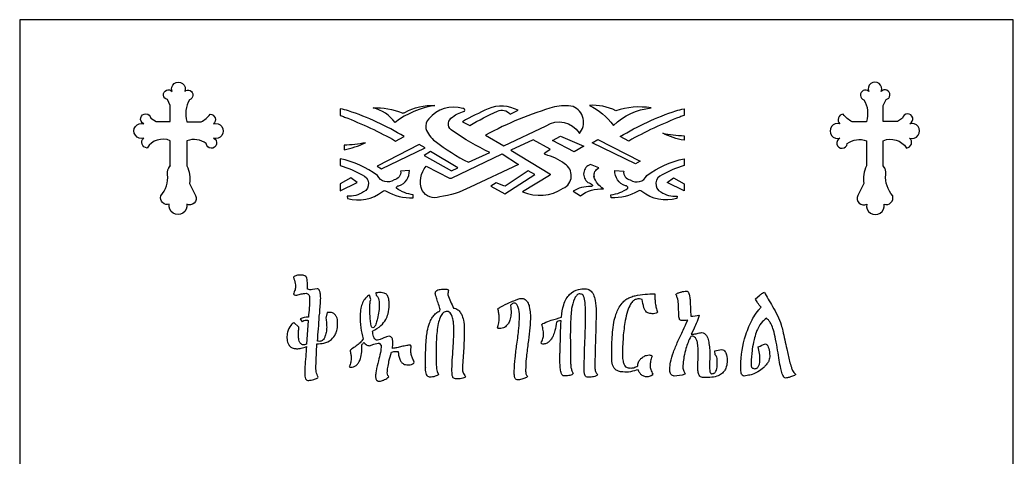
# Model space of a CAD drawing. Header units: millimetres. Extents: x -300 to 300, y -800 to 800.
# Drawn here: x -300 to 300, y 536 to 800 of the extents above; entities that cross this region are included whole.
import ezdxf

# ---------------------------------------------------------------- set-up
doc = ezdxf.new("R2010")
doc.units = ezdxf.units.MM
doc.layers.add('Default', color=70, linetype='Continuous')

msp = doc.modelspace()

# ---------------------------------------------------------------- linework, layer by layer
at = {"layer": 'Default'}
for points in [[(-300, -800), (300, -800), (300, 800), (-300, 800)], [(40.64, 723.8), (34.87, 720.46), (21.76, 727.16), (26.66, 729.87)], [(74.61, 714.71), (71.81, 713.08), (45.62, 725.81), (49.09, 727.74)], [(-84.26, 711.76), (-81.47, 710.13), (-55.27, 722.87), (-58.74, 724.8)], [(-55.8, 718.18), (-39.27, 708.91), (-35.52, 710.83), (-51.85, 720.59)], [(-106.44, 701.17), (-106.44, 696.84), (-96.2, 701.93), (-100.14, 704.66)], [(101.2, 701.17), (101.2, 696.84), (90.96, 701.93), (94.9, 704.66)]]:
    msp.add_lwpolyline(points, close=True, dxfattribs=at)
for points in [[(-209.14, 711.9), (-209.14, 727.11, 0.365586), (-223.2, 722.7, -0.669678), (-225.16, 728.68, -1.366471), (-225.17, 737.36, -1.705425), (-220.86, 740.68), (-217.75, 738.66), (-209.14, 738.66), (-209.14, 748.4), (-210.91, 751.92, -1.381163), (-208.01, 756.8, -1.504179), (-200.42, 756.79, -1.271399), (-197.56, 751.84, 0.206514), (-199.04, 738.66), (-199.08, 738.58), (-190.47, 738.58, 0.123228), (-185.08, 743.07, -0.677806), (-183.05, 737.28, -1.362826), (-183.06, 728.61, -1.74445), (-187.43, 725.34, 0.260182), (-199.08, 727.04), (-199.08, 711.9, -0.148572), (-197.49, 701.24), (-193.82, 694.01, -0.714486), (-199.23, 688.85, -1.199378), (-209.74, 688.76, -0.587864), (-214.93, 693.81, 0.206048), (-210.73, 706.67, -0.22721), (-209.14, 711.9, 0.065039), (-210.19, 710.34)], [(221.48, 711.9), (221.48, 727.11, -0.365586), (235.54, 722.7, 0.669678), (237.49, 728.68, 1.366471), (237.5, 737.36, 1.705425), (233.19, 740.68), (230.09, 738.66), (221.48, 738.66), (221.48, 748.4), (223.25, 751.92, 1.381163), (220.34, 756.8, 1.504179), (212.75, 756.79, 1.271399), (209.9, 751.84, -0.206514), (211.38, 738.66), (211.41, 738.58), (202.8, 738.58, -0.123228), (197.41, 743.07, 0.677806), (195.39, 737.28, 1.362826), (195.4, 728.61, 1.74445), (199.77, 725.34, -0.260182), (211.41, 727.04), (211.41, 711.9, 0.148572), (209.82, 701.24), (206.15, 694.01, 0.714486), (211.56, 688.85, 1.199378), (222.08, 688.76, 0.587864), (227.26, 693.81, -0.206048), (223.07, 706.67, 0.22721), (221.48, 711.9, -0.065039), (222.52, 710.34)]]:
    msp.add_lwpolyline(points, format="xyb", dxfattribs=at)
for points in [[(-106.44, 746.25), (-106.44, 742.21, -0.030108), (-103.91, 741.4, -0.034815), (-73, 726.92), (-67.94, 729.54, 0.061459), (-101.58, 745.11, 0.042432)], [(-86.5, 746.9, -0.118121), (-69.16, 743.91, 0.25512), (-67.44, 744.17, -0.138874), (-49.28, 748.36, 0.123493), (-73.3, 738.16, 0.165876)], [(-86.5, 746.9, -0.118121), (-69.16, 743.91, 0.25512), (-67.44, 744.17, -0.138874), (-49.28, 748.36, 0.123493), (-73.3, 738.16, 0.165876)], [(-54.8, 734.5, 0.152391), (-49.1, 726.74, 0.051165), (-28.92, 714.09), (-16.11, 720.06, -0.045133), (-38.56, 733.06, -0.551774), (-39.59, 740.63, -0.111091), (-31.4, 744.91, 0.623545), (-32.45, 746.63, 0.290629), (-53, 740.28, 0.223919)], [(-32.69, 738.57), (-28.1, 736.27, -0.032913), (-11.57, 744.96, -0.34378), (-3.79, 743.15), (1.05, 745.45, 0.215672), (-17.15, 746.43, 0.015164)], [(-18.67, 730.52), (-7.72, 723.92), (17.83, 736.12, -0.408034), (37.89, 731.87, 0.007031), (37.99, 731.37, 0.503473), (34.18, 747.76, 0.096559), (22.92, 747.51, 0.052221)], [(81.27, 746.9, 0.118121), (59.97, 745.19, -0.25512), (59.97, 745.19, 0.138874), (44.04, 748.36, -0.123493), (58.5, 736.36, -0.165876)], [(101.2, 746.25), (101.2, 742.21, 0.030108), (98.67, 741.4, 0.034815), (67.76, 726.92), (62.7, 729.54, -0.061459), (96.34, 745.11, -0.042432)], [(3.65, 696.34, 0.254283), (28.2, 698.37, 0.605119), (29.04, 713.11, 0.10274), (17.46, 718.7, -0.732514), (17.2, 719.71), (20.42, 722.01), (10.01, 727.65), (-3.38, 721.34), (20.04, 707.03, -0.615846), (19.98, 706.08)], [(101.2, 730.12), (101.2, 727.34, -0.067276), (88.3, 731.56, 0.039034)], [(-104.15, 724.4), (-104.15, 721.63, 0.067276), (-91.25, 725.85, -0.039034)], [(-106.44, 716.25), (-106.44, 712.05, -0.06387), (-93.29, 706.46, -0.664962), (-92.41, 696.16, -0.160764), (-102.26, 693.68), (-102.12, 692.23, 0.24547), (-80.95, 696.51, -0.387452), (-78.68, 696.56, 0.135157), (-62.49, 692.61), (-62.32, 694.37, -0.108398), (-72.58, 698.37, -0.449549), (-70.98, 699.91, 0.334431), (-64.69, 709.21), (-69.98, 708.82, -0.389071), (-73.96, 703.41, -0.45766), (-84, 706.08, 0.105271)], [(-54.57, 711.75), (-40.55, 704.57, 0.223071), (-39.19, 704.57), (-8.62, 719.11), (1.21, 712.78), (-28.07, 699.05, -0.08741), (-46.4, 693.2, -0.366798), (-56.93, 697.05, -0.278179)], [(101.2, 716.25), (101.2, 712.05, 0.06387), (88.06, 706.46, 0.664962), (87.17, 696.16, 0.160764), (97.03, 693.68), (96.89, 692.23, -0.24547), (75.72, 696.51, 0.387452), (73.45, 696.56, -0.135157), (57.25, 692.61), (57.08, 694.37, 0.108398), (67.35, 698.37, 0.449549), (65.75, 699.91, -0.334431), (59.45, 709.21), (64.74, 708.82, 0.389071), (68.72, 703.41, 0.45766), (78.77, 706.08, -0.105271)], [(-12.23, 701.78), (-15.5, 699.76), (-7.08, 695.08), (11.17, 706.78), (7.14, 708.96), (-6.21, 699.99, -0.241363), (-7.63, 699.87)], [(52.61, 698.07, -0.181446), (46.72, 705.43, -0.085492), (46.96, 705.36, -0.376997), (49.82, 710.65), (44.66, 712.77, 0.61234), (43.19, 701.98, -0.115167), (45.93, 700.3, -0.477134), (44.81, 699.4, 0.158975), (34.16, 696.59), (38.56, 693.84, -0.177271)], [(-129.54, 617.81, -0.003733), (-129.54, 617.81, -0.066327), (-128.49, 618.56, -0.051957), (-126.7, 618.8, -0.107654), (-126.7, 618.8, -0.02682), (-125.81, 618.71), (-126.86, 604.39, -0.084058), (-128.09, 603.97, -0.057015), (-128.75, 603.93, -0.10158), (-129.66, 604.2, -0.074824), (-130.44, 604.77, -0.044632), (-130.85, 605.36, -0.044626), (-131.24, 606.21, -0.052666), (-131.55, 607.57, -0.037306), (-131.7, 609.81, -0.021228), (-131.63, 611.91, -0.014865), (-131.41, 614.52), (-134.47, 617.51, 0.050387), (-136.31, 615.7, 0.111866), (-138.3, 611.59, 0.067611), (-138.64, 608.09, 0.083491), (-138.01, 604.81, 0.032673), (-137.62, 604.04, 0.105566), (-136.28, 602.59, 0.062976), (-134.82, 601.9, 0.06444), (-132.83, 601.6, 0.063693), (-130.05, 601.9, 0.036942), (-126.88, 602.92, 0.00437), (-127.78, 590.7, 0.009666), (-127.94, 587.43, 0.038982), (-127.87, 584.93, 0.082205), (-127.44, 583.37, 0.134352), (-126.66, 582.66, 0.094359), (-125.54, 582.45, 0.06644), (-122.45, 583.03, 0.056887), (-120.41, 583.83, 0.111151), (-119.79, 584.35, -0.053571), (-120.94, 587.63, -0.074245), (-121.15, 589.41), (-120.56, 604.54, 0.053762), (-116.45, 604.99, 0.115379), (-111.84, 607.16, 0.113531), (-109.27, 610.57, 0.052891), (-108.39, 613.37, 0.051473), (-108.05, 617.52, 0.098678), (-108.71, 620.8, 0.028769), (-109.06, 621.43, 0.108805), (-110.44, 622.81, 0.055535), (-111.84, 623.41, 0.039197), (-114.42, 623.46), (-115.17, 620.03, -0.005556), (-115.17, 620.03, -0.050272), (-114.77, 617.03, -0.007496), (-114.72, 616.32, -0.017057), (-114.67, 614.56, -0.050542), (-115, 611.3, -0.04672), (-115.73, 608.87, -0.013187), (-115.87, 608.54, -0.064651), (-116.65, 607.21, -0.048846), (-117.2, 606.65, -0.071279), (-117.9, 606.21, -0.110685), (-118.88, 606.01, -0.023773), (-120.25, 606.15, 0.005986), (-119.12, 621.14, -0.008993), (-119.12, 621.14), (-118.88, 623.11, 0.017552), (-118.88, 623.11, 0.002127), (-118.54, 627.62, 0.012296), (-118.29, 632.14, 0.036048), (-118.54, 635.2, 0.083249), (-119.19, 637.04, 0.110191), (-119.61, 637.54, 0.172712), (-120.38, 637.81), (-123.22, 637.23, -0.171667), (-126.2, 637.59, 0.01575), (-126.4, 642.55, 0.053245), (-126.66, 644.17, 0.110341), (-127.33, 645.16, 0.092249), (-128.41, 645.75, 0.076252), (-130.4, 646.02, 0.056035), (-132.84, 645.77, 0.118492), (-134.76, 644.83, -0.015421), (-133.65, 640.92, -0.045879), (-133.42, 639.53, -0.062537), (-133.8, 637.13, -0.029686), (-134.76, 634.54, 0.116976), (-133.49, 633.99, 0.0667), (-132.67, 633.99, 0.096223), (-130.1, 634.69, 0.057868), (-127.06, 635.17, -0.076703), (-125.37, 634.11, -0.079582), (-125.01, 632.04, -0.033727), (-125.73, 620.6, 0.087545), (-130.61, 619.69)], [(-36.09, 583.38, -0.083111), (-37.52, 583.61, -0.132513), (-38.25, 584.12, -0.047093), (-38.54, 584.53, -0.072435), (-38.91, 586.55, -0.021187), (-38.97, 589.55, -0.010586), (-38.78, 594.62, -0.004893), (-38.3, 601.99, 0.004024), (-37.96, 607.37, 0.011002), (-37.81, 612.46, 0.022681), (-37.97, 616.56, 0.022034), (-38.28, 618.9, 0.065102), (-39.06, 621.62, 0.03415), (-39.59, 622.62, 0.094432), (-40.62, 623.67, 0.156642), (-41.97, 624.08, 0.09215), (-43.16, 623.89, 0.122533), (-44.76, 622.76, 0.083542), (-46.16, 620.4, 0.045504), (-47.27, 616.74, 0.025488), (-48.01, 611.96, 0.026166), (-48.54, 602.03, 0.000871), (-48.54, 593.59, 0.01742), (-48.42, 590.91, 0.070777), (-47.83, 587.87), (-47.06, 586.04, -0.072968), (-49.06, 584.96, -0.089842), (-52.49, 584.43, -0.162233), (-53.5, 584.81, -0.08952), (-54.04, 585.45, -0.088589), (-54.62, 586.87, -0.052924), (-54.95, 590.37), (-54.95, 590.17, 0.013343), (-54.96, 591.04, -0.011104), (-54.95, 593.6, -0.01109), (-54.76, 602.91, -0.012221), (-54.41, 608.13, -0.020141), (-53.87, 612.1, -0.042246), (-52.53, 617.07, -0.04459), (-51.13, 620, -0.047144), (-49.57, 622.1, -0.073194), (-47.53, 623.79, -0.044903), (-46.34, 624.36), (-46.2, 625.3, 0.051515), (-46.46, 626.58, 0.01545), (-47.63, 630.17, -0.010862), (-48.57, 633.03), (-48.85, 633.99, -0.039495), (-49.04, 635.08, -0.107377), (-48.87, 635.89, -0.091662), (-48.53, 636.35, -0.110289), (-47.47, 637.03, -0.055292), (-46.08, 637.4, -0.035524), (-44.51, 637.55, -0.010971), (-42.59, 637.59, -0.179829), (-41.47, 637.26, -0.045097), (-41.16, 636.98, 0.035816), (-41.42, 634.11, 0.02063), (-39.82, 630, 0.005902), (-38.08, 626.05, -0.153776), (-35.43, 625.12, -0.055025), (-34.62, 624.38, -0.069981), (-33.27, 622.35, -0.060631), (-32.04, 618.81, -0.052221), (-31.53, 613.71, -0.01654), (-31.91, 602.39), (-32.63, 591.24, 0.058164), (-32.57, 588.26, 0.075995), (-31.65, 586.08, -0.045079), (-30.87, 584.67, -0.085038), (-31.72, 584.05, -0.052403), (-33.3, 583.59, -0.039735)], [(26.26, 598.83), (26.43, 598.83, -0.00555), (26.56, 610.23, -0.010819), (26.95, 618.41, 0.056711), (25.15, 618.13, 0.070267), (24.12, 617.6, -0.05639), (23.24, 612.63, -0.050009), (22.09, 609.27, -0.037745), (21.07, 607.45, -0.05157), (19.81, 605.97, -0.090771), (17.99, 604.75, -0.11407), (15.93, 604.39, -0.178847), (14.85, 604.99, 0.03261), (15.96, 607.7, 0.0689), (16.41, 610.34, 0.048313), (16, 613.39, 0.014816), (15.29, 616.29, -0.050367), (16.69, 617.07, -0.024541), (21.01, 618.73, -0.002854), (27.25, 620.7, -0.063333), (28.51, 628.16, -0.056597), (30.08, 631.79, -0.065019), (32.08, 634.36, -0.136994), (37.51, 637.33, -0.060488), (41.41, 637.76, -0.163398), (44.46, 636.8, -0.064695), (45.56, 635.73, -0.061132), (46.43, 634.29, -0.057637), (47.55, 630.77, -0.043529), (48.09, 624.03, -0.007308), (47.71, 607.43, 0.007315), (47.34, 590.9, 0.061127), (47.61, 588.42, 0.109465), (48.47, 586.62, -0.025591), (48.94, 585.92, -0.080364), (48.07, 585.21, -0.064029), (46.51, 584.66, -0.036554), (45.12, 584.45, -0.023007), (43.31, 584.38, -0.106322), (42.14, 584.69, -0.131898), (41.4, 585.48, -0.033806), (41.23, 585.85, -0.05779), (40.94, 587.83, -0.014865), (40.88, 589.86, -0.00891), (41.32, 606.07, 0.008868), (41.76, 622.24, 0.016818), (41.62, 626.95, 0.01499), (41.38, 629.56, 0.056515), (40.54, 633.37, 0.03116), (39.79, 634.22, 0.072171), (39.79, 634.22, 0.081502), (39.79, 634.22, 0.159472), (37.78, 634.63, 0.146095), (36.16, 633.55, 0.100327), (36.16, 633.55, 0.052851), (34.98, 631.64, 0.032584), (33.29, 625.84, 0.018769), (32.66, 616.98, 0.009303), (32.51, 608.08, 0.004886), (32.61, 602.91, -0.003349), (32.67, 599.76), (32.67, 594.7, 0.004818), (32.73, 592.11, 0.021852), (32.89, 590.3, 0.049745), (33.48, 588.33, 0.02134), (34.27, 586.57, -0.103153), (33.33, 585.83, -0.073157), (30.9, 585.26, -0.024891), (28.7, 585.17, -0.179119), (27.8, 585.59, -0.100097), (27.2, 586.47, -0.054399), (26.73, 587.88, -0.037448), (26.35, 590.67, -0.017508), (26.26, 593.52)], [(112.4, 584.27, -0.134658), (111.21, 584.62, -0.118022), (110.34, 585.58, -0.06333), (109.92, 586.62, -0.058765), (109.53, 589.11, -0.030661), (109.61, 593.59, 0.014231), (109.81, 597.93, 0.013115), (109.7, 602.05, 0.037199), (109.25, 605.56, 0.059211), (108.62, 607.34, 0.05117), (108.03, 608.25, 0.097735), (107.1, 608.96, 0.151171), (105.89, 609.12), (105.87, 609.11), (105.25, 609.01, 0.049298), (102.36, 601.72, 0.022062), (101.18, 596.78, 0.029219), (100.63, 592.71, 0.01709), (100.54, 590.43, 0.097951), (101.01, 588.11, 0.058378), (101.88, 586.53), (101.66, 586.17, -0.090231), (95.26, 585.13, -0.080762), (94.25, 585.34, -0.126193), (93.44, 585.94, -0.060609), (93.01, 586.6, -0.105227), (92.57, 589.27, -0.050249), (93.09, 593.46, -0.032628), (94.82, 599.45, -0.019073), (97.46, 606.05, -0.012149), (100.61, 612.73, -0.006288), (103.42, 618.83, 0.004547), (103.42, 618.83, -0.0917), (99.46, 618.69, -0.229166), (98.75, 619.02, -0.093495), (98.39, 619.62, -0.070093), (98.03, 622.09, 0.002606), (97.81, 628.62, 0.065153), (97.12, 632.45, 0.048194), (96.29, 634.39, -0.079976), (97.7, 635.22, -0.027963), (99.42, 635.79, -0.065759), (102.7, 636.4, -0.197637), (103.49, 636.03, -0.087497), (103.88, 635.47, -0.073648), (104.58, 633.23, -0.025782), (104.92, 630.52, 0.012044), (105.33, 621.33, 0.066717), (110.32, 621.77, -0.044289), (108.53, 616.76, 0.003088), (106.83, 613.05), (105.58, 610.37), (106.44, 610.37, 0.054406), (109.13, 610.83, -0.055594), (111.82, 611.3, -0.151699), (113.53, 610.8, -0.042042), (114.06, 610.39, -0.089316), (115.21, 608.67, -0.041643), (115.71, 607.22, -0.03614), (116.38, 603.79, -0.01445), (116.77, 599.83, 0.006584), (116.77, 599.83), (116.79, 598.21, 0.023808), (116.79, 598.21), (116.66, 590.94, 0.051777), (116.79, 588, 0.065772), (116.99, 587.31, 0.057809), (117.23, 586.92, 0.065025), (117.48, 586.68, 0.120547), (117.84, 586.52, 0.083632), (118.09, 586.53, 0.101377), (119.07, 586.7, 0.040931), (119.5, 586.91, 0.073424), (120.05, 587.39, 0.057378), (120.51, 588.06, 0.057246), (120.91, 589.12, 0.017922), (121.04, 589.66, 0.049655), (121.31, 592.5, 0.017466), (121.27, 594.25, 0.006327), (121.22, 594.84, 0.054819), (120.93, 596.51, 0.014433), (120.8, 596.89, 0.056205), (120.45, 597.55, 0.037806), (119.97, 597.92), (119.75, 600.25, -0.051578), (123.87, 601.08, -0.168786), (125.17, 600.7, -0.093578), (126.05, 599.8, -0.040017), (126.44, 599.11, -0.09825), (127.26, 594.52, -0.077829), (126.74, 590.66, -0.040632), (126.16, 589.2, -0.064832), (124.94, 587.4, -0.053041), (123.9, 586.47, -0.084842), (121.08, 585, -0.06351), (116.86, 584.27), (112.5, 584.27)], [(-84.7, 633.74, -0.089464), (-84.16, 633.38, -0.064795), (-83.69, 632.79, -0.043604), (-83.29, 631.84, -0.058461), (-82.95, 630.03, -0.025095), (-82.86, 628.06, -0.033523), (-83.17, 624.2, -0.018338), (-84.01, 619.81, -0.020406), (-84.73, 617.04, -0.032345), (-85.24, 615.65, -0.033202), (-85.69, 614.99, -0.088226), (-86.28, 614.33, -0.143446), (-87.13, 614.35, -0.162348), (-87.13, 614.35, -0.103014), (-87.65, 614.81, -0.053472), (-87.65, 614.81, -0.030333), (-87.97, 616.32, -0.018376), (-88.3, 619.38, -0.020028), (-88.61, 626.26, -0.027319), (-88.47, 629.11, -0.04825), (-88.05, 631.26), (-88.87, 633.94, 0.031132), (-89.95, 633.23, 0.052666), (-91.18, 632.12, 0.076394), (-92.98, 629.34, 0.059225), (-94.03, 625.97, 0.042603), (-94.42, 621.74, 0.029231), (-94.05, 614.26, 0.052691), (-92.6, 607.62, -0.065737), (-94.5, 605.17, -0.032592), (-96.78, 603.32, 0.005461), (-99.7, 601.3, 0.044677), (-100.53, 600.63, -0.005961), (-100.12, 598.38, -0.030541), (-99.84, 596.08, -0.050268), (-100.14, 593.54, -0.034895), (-101.01, 590.66, 0.095833), (-100.06, 590.44, 0.019212), (-99.26, 590.48, 0.089965), (-97.61, 590.99, 0.09371), (-96.07, 592.22, 0.053746), (-94.98, 593.8, 0.058788), (-93.97, 596.43, 0.062406), (-93.48, 600.84, 0.024271), (-93.38, 603.85, -0.076248), (-92.25, 605.3, 0.042965), (-91.34, 604.59, 0.05456), (-90.32, 603.68, 0.129572), (-88.23, 603.46, 0.037532), (-88.23, 603.46, 0.001956), (-86.23, 604.39, -0.010882), (-84.43, 604.77, -0.047151), (-82.87, 604.91), (-81.76, 603.5, -0.040697), (-82.23, 599.27, -0.016736), (-83.43, 594.21, 0.02857), (-84.81, 588.08, 0.041543), (-85.11, 584.95, 0.125982), (-84.7, 583.04, 0.116658), (-84.2, 582.43, 0.153269), (-82.82, 581.94, 0.072416), (-81.46, 582.17, 0.034895), (-79.65, 582.93, 0.060674), (-77.02, 584.64, -0.075006), (-77.75, 585.46, -0.005923), (-78.06, 587.08, -0.032089), (-77.76, 590.19, -0.009565), (-77.02, 594.03, -0.024384), (-75.53, 599.46, -0.161331), (-74, 599.88), (-71.45, 600.01, 0.037472), (-71.21, 597.75, 0.058196), (-70.53, 595.22, 0.078472), (-69.5, 593.48, 0.107113), (-68.16, 592.4, 0.119808), (-65.7, 591.84, 0.031874), (-64.14, 591.95, 0.090984), (-62.61, 592.42, 0.06095), (-62.33, 592.59, 0.124665), (-61.74, 593.39, -0.023618), (-62.82, 595.84, -0.038166), (-63.54, 598.18, -0.06271), (-63.81, 600.56), (-63.72, 603.07), (-64.03, 603.71, 0.033966), (-66.31, 603.51, 0.018353), (-69.49, 602.85, -0.012767), (-72.21, 602.21, -0.037376), (-74.95, 601.81, 0.031654), (-74.67, 605.25, 0.064171), (-74.88, 607.23, 0.059909), (-75.13, 607.94, 0.133485), (-75.9, 608.83, 0.131375), (-76.94, 609.09, 0.070524), (-78.5, 608.78, 0.028162), (-80.55, 607.91, -0.027406), (-82.33, 607.13, -0.072171), (-83.96, 606.74, -0.178551), (-85.02, 606.96, -0.089138), (-85.71, 607.62, -0.077927), (-86.29, 608.87, -0.060529), (-86.96, 612.24, 0.077653), (-81.86, 615.59, 0.075091), (-78.94, 619.32, 0.056944), (-77.59, 622.59, 0.070764), (-76.87, 628.13, 0.028395), (-76.96, 630.14, 0.037572), (-77.32, 632.17, 0.092705), (-78.23, 634.08, 0.124971), (-79.92, 635.18, 0.068422), (-81.84, 635.48, 0.006284), (-82.92, 635.47, 0.033733), (-85.03, 635.24)], [(5.5, 588.61, 0.039798), (5.68, 586.42, -0.012482), (6.58, 584.81, -0.102591), (6.03, 584.28, -0.066808), (3.92, 583.41, -0.065895), (0.99, 582.84, -0.110237), (-0.16, 583.08, -0.134276), (-0.83, 583.75, -0.025449), (-0.95, 583.99, -0.066862), (-1.28, 585.63, -0.028384), (-1.33, 588.09, -0.022238), (-0.81, 595.93, -0.009323), (0.24, 604.39, 0.009297), (1.4, 613.8, 0.02165), (1.85, 621.45, 0.084067), (1.06, 626.5, 0.040728), (0.64, 627.52, 0.035124), (0.18, 628.29, 0.091188), (-0.49, 628.92, 0.119213), (-1.19, 629.15, 0.165507), (-2.45, 628.78, 0.071309), (-3.62, 627.69, -0.046399), (-3.29, 622.99, -0.056078), (-3.78, 619.56, -0.06691), (-4.79, 617.09, -0.067506), (-6.19, 615.3, -0.122807), (-8.6, 613.93, -0.072601), (-10.44, 613.71, -0.04785), (-11, 613.8, -0.137262), (-11.5, 614.17, 0.078136), (-10.42, 620.43, 0.048815), (-10.71, 623.06, 0.004311), (-11.19, 625.68, -0.042516), (-9.48, 626.82, -0.021845), (-4.19, 629.45, -0.012946), (-0.69, 630.94, -0.013475), (1.34, 631.66, -0.056827), (2.88, 631.96, -0.142567), (5.15, 631.32, -0.063386), (5.6, 630.99, -0.077717), (6.68, 629.66, -0.079544), (7.75, 626.97, -0.036072), (8.33, 622.8, -0.022643), (8.37, 619.53, -0.021192), (7.89, 612.41, -0.008926), (6.93, 604.53, 0.008862), (5.89, 595.68, 0.02047)], [(85.09, 623.57, -0.087275), (84.33, 623, -0.100736), (82.73, 622.67, -0.002877), (82.61, 622.67, -0.074678), (79.99, 623.02, -0.079558), (78.58, 623.72, -0.087118), (77.65, 624.75, -0.053735), (77.01, 626.35, -0.028858), (75.89, 631.28, -0.00229), (74.4, 631.72, 0.123511), (72.15, 631.37, 0.080412), (70.53, 630.49, 0.064667), (68.9, 628.49, 0.051575), (67.13, 624.3, 0.030587), (65.73, 618.65, 0.028024), (64.43, 608.62, 0.019118), (64.04, 597.31, 0.049679), (64.38, 594.06, 0.057197), (65.08, 591.97, 0.06437), (65.88, 590.74, 0.166023), (67.97, 590.03, 0.086729), (68.88, 589.96, 0.070153), (70.88, 590.15, 0.024389), (73.27, 591.19, -0.086762), (73.68, 593.45, -0.06235), (74.26, 594.56, -0.072347), (75.51, 595.96, -0.031512), (76.58, 596.73, -0.072625), (78.51, 597.58, -0.067012), (80.23, 597.82, -0.09158), (81.19, 597.65, -0.130501), (81.88, 597.07, 0.042916), (80.99, 594.05, 0.047592), (80.71, 591.33, 0.071051), (81.09, 589.09, 0.051641), (82.43, 586.21, -0.092097), (81.25, 585.22, -0.105493), (79.01, 584.67, 0.007625), (78.52, 584.66, -0.117693), (76.45, 585.16, -0.04809), (75.49, 585.76, -0.073291), (74.44, 587.02, -0.082142), (73.54, 588.91, -0.020278), (68.88, 587.68, -0.062945), (64.21, 587.57, -0.086011), (61.62, 587.97, -0.089777), (59.91, 588.94, -0.083274), (58.85, 590.19, -0.056838), (58.08, 591.83, -0.076246), (57.49, 596.17, -0.012433), (57.74, 607.04, -0.013145), (58.19, 613.05, -0.027209), (59.09, 618.76, -0.038375), (60.51, 623.44, -0.038013), (62.11, 626.76, -0.055655), (64.41, 629.77, -0.061031), (66.69, 631.64, -0.040848), (68.98, 632.75, -0.038955), (71.7, 633.58, -0.037784), (77.64, 634.46, -0.019818), (83.6, 634.68, 0.007679), (83.65, 631.42, 0.021429), (83.84, 629.02, 0.027742), (84.37, 626.27, 0.013084)], [(142.35, 600.6, 0.026744), (142.35, 600.6, 0.046377), (141.73, 592.93), (141.73, 592.17, 0.014666), (141.76, 591.47, 0.071432), (141.91, 590.65, 0.065655), (142.13, 590.32, 0.061082), (142.32, 590.15, 0.058593), (142.95, 589.78, 0.063473), (143.78, 589.54, 0.103744), (144.82, 589.73, 0.037835), (145.22, 589.93, 0.070907), (145.77, 590.39, 0.05576), (146.22, 591.04, 0.049552), (146.6, 591.93, 0.02562), (146.77, 592.54, 0.056635), (147.09, 595.85, 0.038109), (146.96, 597.74, 0.00091), (146.96, 597.76), (146.08, 602.63, -0.064663), (150.37, 604.45, -0.184998), (151.22, 604.1, -0.092363), (151.74, 603.37, -0.059601), (152.35, 601.8, -0.069612), (152.95, 597.39, -0.086299), (152.51, 594.56, -0.079523), (151.64, 592.91, -0.055182), (150.74, 591.93, -0.049756), (149.35, 590.16, -0.005243), (145.87, 587.57, 0.007936), (142.44, 586.09, -0.058587), (139.27, 585.48, -0.095058), (137.45, 585.13, -0.199655), (136.32, 585.69, -0.072565), (135.94, 586.32, -0.06568), (135.66, 587.41, -0.03044), (135.53, 588.95, -0.075801), (137.79, 607.48, -0.021565), (139.45, 612.6, -0.024324), (141.47, 617.34, -0.021421), (143.31, 620.79, -0.039537), (146.37, 625.13, -0.017509), (147.73, 626.64, -0.021407), (145.68, 629.28, -0.012895), (144.94, 630.41, -0.038389), (144.33, 631.63), (147, 633.96, -0.028706), (148.55, 635.1, -0.058119), (149.75, 635.68, 0.014845), (152.01, 631.59, 0.003267), (154.72, 627.04, -0.021841), (157.63, 621.62, -0.032553), (159.88, 615.92, -0.015029), (160.84, 612.39, -0.007998), (163.23, 601.51, 0.012204), (164.96, 594, 0.01736), (166.02, 590.36, 0.020241), (166.76, 588.44, 0.088474), (167.56, 587.22, -0.050285), (168.14, 586.6), (168.65, 586.1, -0.102319), (168.03, 585.52, -0.063791), (165.52, 584.55, -0.011912), (163.71, 584.08, -0.039716), (162.46, 583.91, -0.187756), (161.66, 584.31, -0.056432), (161.2, 584.95, -0.052954), (160.5, 586.47, -0.036728), (159.65, 589.63, -0.010582), (158.71, 594.66, -0.003476), (157.73, 600.65, 0.01018), (156.54, 607.28, 0.022207), (155.16, 612.87, 0.038516), (153.79, 616.38, 0.051499), (152.7, 618.27, 0.063291), (151.51, 619.52, 0.032644), (150.92, 619.94, 0.059609), (148.63, 617.97, 0.070167), (145.78, 613.66, 0.026308), (144.82, 611.37, 0.028845), (143.54, 607.06, 0.019643), (142.39, 601.3, 0.008938), (142.39, 601.3)], [(105.89, 609.12, 0.002775), (105.87, 609.11)]]:
    msp.add_lwpolyline(points, format="xyb", close=True, dxfattribs=at)

doc.saveas('drawing.dxf')
